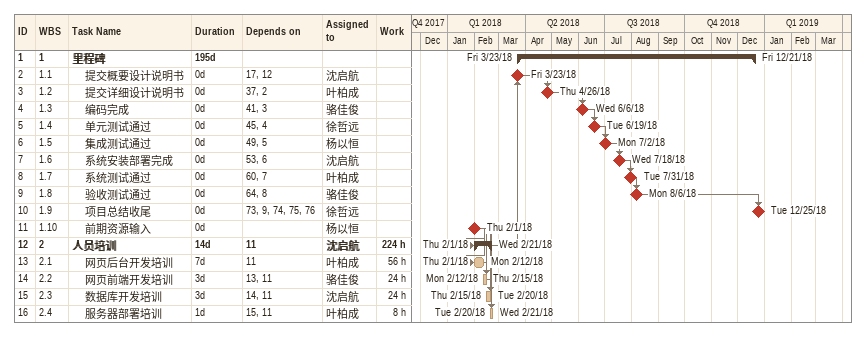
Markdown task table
| ID | WBS | Task | Duration | Start | Finish | Predecessors | Resources | Work (h) |
|---|---|---|---|---|---|---|---|---|
| 1 | 1 | **里程碑** | 195d | 2018-03-23 | 2018-12-21 |  |  |  |
| 2 | 1.1 | 提交概要设计说明书 | 0d | 2018-03-23 | 2018-03-23 | 17, 12 | 沈启航 |  |
| 3 | 1.2 | 提交详细设计说明书 | 0d | 2018-04-26 | 2018-04-26 | 37, 2 | 叶柏成 |  |
| 4 | 1.3 | 编码完成 | 0d | 2018-06-06 | 2018-06-06 | 41, 3 | 骆佳俊 |  |
| 5 | 1.4 | 单元测试通过 | 0d | 2018-06-19 | 2018-06-19 | 45, 4 | 徐哲远 |  |
| 6 | 1.5 | 集成测试通过 | 0d | 2018-07-02 | 2018-07-02 | 49, 5 | 杨以恒 |  |
| 7 | 1.6 | 系统安装部署完成 | 0d | 2018-07-18 | 2018-07-18 | 53, 6 | 沈启航 |  |
| 8 | 1.7 | 系统测试通过 | 0d | 2018-07-31 | 2018-07-31 | 60, 7 | 叶柏成 |  |
| 9 | 1.8 | 验收测试通过 | 0d | 2018-08-06 | 2018-08-06 | 64, 8 | 骆佳俊 |  |
| 10 | 1.9 | 项目总结收尾 | 0d | 2018-12-25 | 2018-12-25 | 73, 9, 74, 75, 76 | 徐哲远 |  |
| 11 | 1.10 | 前期资源输入 | 0d | 2018-02-01 | 2018-02-01 |  | 杨以恒 |  |
| 12 | 2 | **人员培训** | 14d | 2018-02-01 | 2018-02-21 | 11 | 沈启航 | 224 |
| 13 | 2.1 | 网页后台开发培训 | 7d | 2018-02-01 | 2018-02-12 | 11 | 叶柏成 | 56 |
| 14 | 2.2 | 网页前端开发培训 | 3d | 2018-02-12 | 2018-02-15 | 13, 11 | 骆佳俊 | 24 |
| 15 | 2.3 | 数据库开发培训 | 3d | 2018-02-15 | 2018-02-20 | 14, 11 | 沈启航 | 24 |
| 16 | 2.4 | 服务器部署培训 | 1d | 2018-02-20 | 2018-02-21 | 15, 11 | 叶柏成 | 8 |
